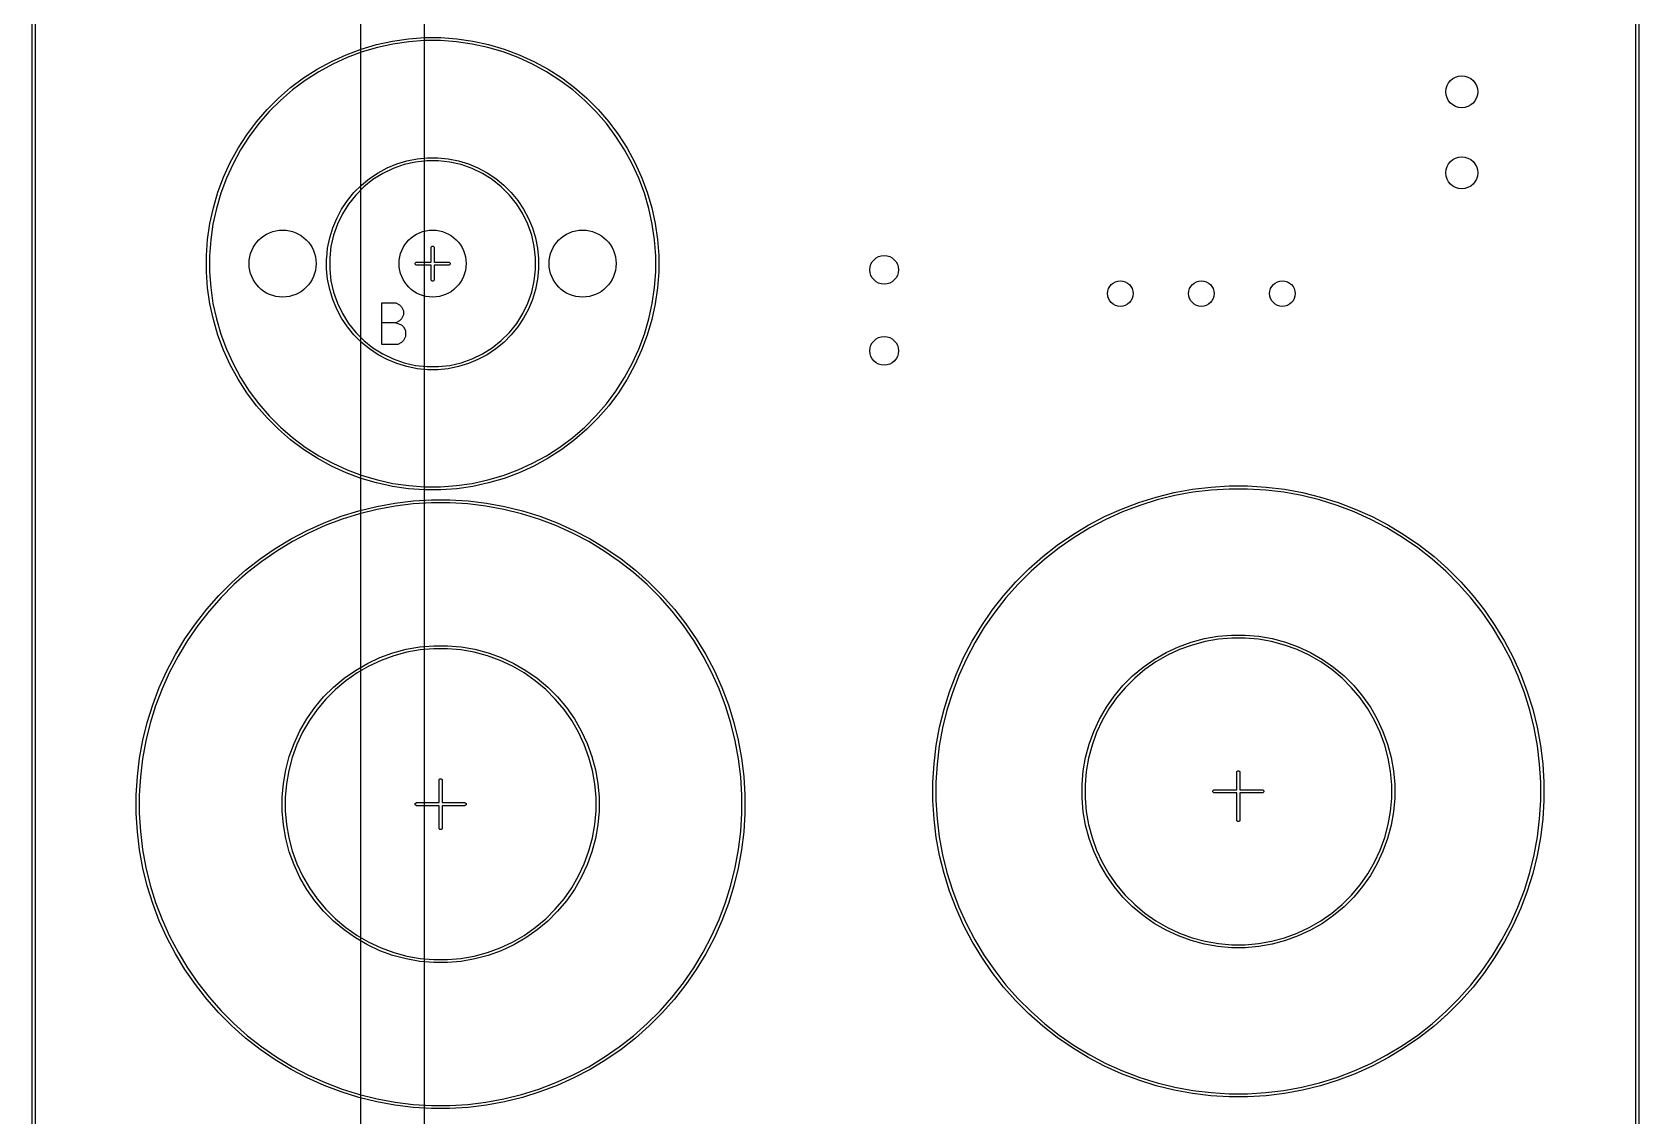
# Model space of a CAD drawing. Extents: x 0 to 287, y -201 to 0.
# Drawn here: x -0.3 to 50, y -109.8 to -75.8 of the extents above; entities that cross this region are included whole.
import ezdxf

# ---------------------------------------------------------------- set-up
doc = ezdxf.new("R2010")
doc.units = 0
doc.layers.add('BLACK', color=7, linetype='CONTINUOUS')

msp = doc.modelspace()

# ---------------------------------------------------------------- linework, layer by layer
at = {"layer": 'BLACK', "linetype": 'CONTINUOUS'}
for p, q in [((50.05, 0), (50.05, -200)), ((49.95, -199.95), (49.95, -0.05)), ((-0.3, -201.063333), (-0.3, -1.063333)), ((-0.2, -1.063333), (-0.2, -201.063333)), ((10, -200.0072), (10, -10)), ((12, -198.0072), (12, -12)), ((10.991042, -76.085397), (11.49205, -76.013363)), ((11.49205, -76.013363), (11.99692, -75.977254)), ((11.99692, -75.977254), (12.50308, -75.977254)), ((12.50308, -75.977254), (13.00795, -76.013363)), ((13.00795, -76.013363), (13.508958, -76.085397)), ((9.076127, -76.722742), (9.536546, -76.512476)), ((9.536546, -76.512476), (10.010792, -76.335591)), ((10.040965, -76.426244), (9.573109, -76.600746)), ((10.010792, -76.335591), (10.496449, -76.192989)), ((10.520078, -76.285564), (10.040965, -76.426244)), ((10.496449, -76.192989), (10.991042, -76.085397)), ((11.008006, -76.179422), (10.520078, -76.285564)), ((11.502263, -76.108359), (11.008006, -76.179422)), ((12.00033, -76.072736), (11.502263, -76.108359)), ((12.49967, -76.072736), (12.00033, -76.072736)), ((12.997737, -76.108359), (12.49967, -76.072736)), ((13.491994, -76.179422), (12.997737, -76.108359)), ((13.979922, -76.285564), (13.491994, -76.179422)), ((13.508958, -76.085397), (14.003551, -76.192989)), ((14.459035, -76.426244), (13.979922, -76.285564)), ((14.003551, -76.192989), (14.489208, -76.335591)), ((14.926891, -76.600746), (14.459035, -76.426244)), ((14.489208, -76.335591), (14.963454, -76.512476)), ((14.963454, -76.512476), (15.423873, -76.722742)), ((8.206072, -77.238969), (8.631881, -76.965319)), ((8.631881, -76.965319), (9.076127, -76.722742)), ((9.118893, -76.808179), (8.680634, -77.047487)), ((9.573109, -76.600746), (9.118893, -76.808179)), ((15.381107, -76.808179), (14.926891, -76.600746)), ((15.819366, -77.047487), (15.381107, -76.808179)), ((15.423873, -76.722742), (15.868119, -76.965319)), ((15.868119, -76.965319), (16.293928, -77.238969)), ((7.80087, -77.5423), (8.206072, -77.238969)), ((8.260562, -77.31745), (7.86082, -77.616693)), ((8.680634, -77.047487), (8.260562, -77.31745)), ((16.239438, -77.31745), (15.819366, -77.047487)), ((16.63918, -77.616693), (16.239438, -77.31745)), ((16.293928, -77.238969), (16.69913, -77.5423)), ((7.060431, -78.231673), (7.41834, -77.873764)), ((7.483445, -77.943691), (7.130358, -78.296778)), ((7.41834, -77.873764), (7.80087, -77.5423)), ((7.86082, -77.616693), (7.483445, -77.943691)), ((17.016555, -77.943691), (16.63918, -77.616693)), ((16.69913, -77.5423), (17.08166, -77.873764)), ((17.369642, -78.296778), (17.016555, -77.943691)), ((17.08166, -77.873764), (17.439569, -78.231673)), ((6.728967, -78.614203), (7.060431, -78.231673)), ((7.130358, -78.296778), (6.80336, -78.674153)), ((17.69664, -78.674153), (17.369642, -78.296778)), ((17.439569, -78.231673), (17.771033, -78.614203)), ((6.151986, -79.445214), (6.425636, -79.019405)), ((6.425636, -79.019405), (6.728967, -78.614203)), ((6.80336, -78.674153), (6.504117, -79.073895)), ((17.995883, -79.073895), (17.69664, -78.674153)), ((17.771033, -78.614203), (18.074364, -79.019405)), ((18.074364, -79.019405), (18.348014, -79.445214)), ((5.909409, -79.88946), (6.151986, -79.445214)), ((6.234154, -79.493967), (5.994846, -79.932226)), ((6.504117, -79.073895), (6.234154, -79.493967)), ((18.265846, -79.493967), (17.995883, -79.073895)), ((18.505154, -79.932226), (18.265846, -79.493967)), ((18.348014, -79.445214), (18.590591, -79.88946)), ((5.699143, -80.349879), (5.909409, -79.88946)), ((5.994846, -79.932226), (5.787413, -80.386442)), ((10.828094, -80.056965), (11.129616, -79.93207)), ((11.355613, -79.958848), (11.013645, -80.078508)), ((11.129616, -79.93207), (11.441929, -79.837331)), ((11.708829, -79.878229), (11.355613, -79.958848)), ((11.441929, -79.837331), (11.762023, -79.77366)), ((12.06885, -79.837665), (11.708829, -79.878229)), ((11.762023, -79.77366), (12.086817, -79.741671)), ((12.43115, -79.837665), (12.06885, -79.837665)), ((12.086817, -79.741671), (12.413183, -79.741671)), ((12.413183, -79.741671), (12.737977, -79.77366)), ((12.791171, -79.878229), (12.43115, -79.837665)), ((12.737977, -79.77366), (13.058071, -79.837331)), ((13.144387, -79.958848), (12.791171, -79.878229)), ((13.058071, -79.837331), (13.370384, -79.93207)), ((13.486355, -80.078508), (13.144387, -79.958848)), ((13.370384, -79.93207), (13.671906, -80.056965)), ((18.712587, -80.386442), (18.505154, -79.932226)), ((18.590591, -79.88946), (18.800857, -80.349879)), ((5.522258, -80.824125), (5.699143, -80.349879)), ((5.787413, -80.386442), (5.612911, -80.854298)), ((10.016618, -80.599176), (10.268902, -80.392131)), ((10.380457, -80.428459), (10.0972, -80.654349)), ((10.268902, -80.392131), (10.540265, -80.210812)), ((10.687225, -80.235704), (10.380457, -80.428459)), ((10.540265, -80.210812), (10.828094, -80.056965)), ((11.013645, -80.078508), (10.687225, -80.235704)), ((13.812775, -80.235704), (13.486355, -80.078508)), ((13.671906, -80.056965), (13.959735, -80.210812)), ((14.119543, -80.428459), (13.812775, -80.235704)), ((13.959735, -80.210812), (14.231098, -80.392131)), ((14.4028, -80.654349), (14.119543, -80.428459)), ((14.231098, -80.392131), (14.483382, -80.599176)), ((18.887089, -80.854298), (18.712587, -80.386442)), ((18.800857, -80.349879), (18.977742, -80.824125)), ((5.379656, -81.309782), (5.522258, -80.824125)), ((5.612911, -80.854298), (5.472231, -81.333411)), ((9.578798, -81.082235), (9.785843, -80.829951)), ((9.841016, -80.910533), (9.615126, -81.19379)), ((9.785843, -80.829951), (10.016618, -80.599176)), ((10.0972, -80.654349), (9.841016, -80.910533)), ((14.658984, -80.910533), (14.4028, -80.654349)), ((14.483382, -80.599176), (14.714157, -80.829951)), ((14.884874, -81.19379), (14.658984, -80.910533)), ((14.714157, -80.829951), (14.921202, -81.082235)), ((19.027769, -81.333411), (18.887089, -80.854298)), ((18.977742, -80.824125), (19.120344, -81.309782)), ((5.272064, -81.804375), (5.379656, -81.309782)), ((5.472231, -81.333411), (5.366089, -81.821339)), ((9.243632, -81.641427), (9.397479, -81.353598)), ((9.422371, -81.500558), (9.265175, -81.826978)), ((9.397479, -81.353598), (9.578798, -81.082235)), ((9.615126, -81.19379), (9.422371, -81.500558)), ((15.077629, -81.500558), (14.884874, -81.19379)), ((14.921202, -81.082235), (15.102521, -81.353598)), ((15.234825, -81.826978), (15.077629, -81.500558)), ((15.102521, -81.353598), (15.256368, -81.641427)), ((19.133911, -81.821339), (19.027769, -81.333411)), ((19.120344, -81.309782), (19.227936, -81.804375)), ((5.20003, -82.305383), (5.272064, -81.804375)), ((5.366089, -81.821339), (5.295026, -82.315596)), ((9.023998, -82.255262), (9.118737, -81.942949)), ((9.118737, -81.942949), (9.243632, -81.641427)), ((9.265175, -81.826978), (9.145515, -82.168946)), ((15.354485, -82.168946), (15.234825, -81.826978)), ((15.256368, -81.641427), (15.381263, -81.942949)), ((15.381263, -81.942949), (15.476002, -82.255262)), ((19.204974, -82.315596), (19.133911, -81.821339)), ((19.227936, -81.804375), (19.29997, -82.305383)), ((5.163921, -82.810253), (5.20003, -82.305383)), ((5.295026, -82.315596), (5.259403, -82.813663)), ((8.960327, -82.575356), (9.023998, -82.255262)), ((9.064896, -82.522162), (9.024332, -82.882183)), ((9.145515, -82.168946), (9.064896, -82.522162)), ((12.2, -82.563333), (12.203806, -82.544199)), ((12.2, -83.013333), (12.2, -82.563333)), ((12.203806, -82.544199), (12.230866, -82.517139)), ((12.230866, -82.517139), (12.269134, -82.517139)), ((12.269134, -82.517139), (12.296194, -82.544199)), ((12.296194, -82.544199), (12.3, -82.563333)), ((12.3, -82.563333), (12.3, -83.013333)), ((15.435104, -82.522162), (15.354485, -82.168946)), ((15.475668, -82.882183), (15.435104, -82.522162)), ((15.476002, -82.255262), (15.539673, -82.575356)), ((19.240597, -82.813663), (19.204974, -82.315596)), ((19.29997, -82.305383), (19.336079, -82.810253)), ((5.163921, -82.813663), (5.163921, -82.810253)), ((5.163921, -83.316413), (5.163921, -82.813663)), ((5.259403, -82.813663), (5.259403, -83.313003)), ((8.928338, -82.90015), (8.930108, -82.882183)), ((8.928338, -83.226516), (8.928338, -82.90015)), ((8.930108, -82.882183), (8.960327, -82.575356)), ((9.024332, -82.882183), (9.024332, -83.244483)), ((11.703806, -83.044199), (11.730866, -83.017139)), ((11.703806, -83.082467), (11.703806, -83.044199)), ((11.730866, -83.017139), (11.75, -83.013333)), ((11.75, -83.013333), (12.2, -83.013333)), ((12.3, -83.013333), (12.75, -83.013333)), ((12.75, -83.013333), (12.769134, -83.017139)), ((12.769134, -83.017139), (12.796194, -83.044199)), ((12.796194, -83.044199), (12.796194, -83.082467)), ((15.475668, -83.244483), (15.475668, -82.882183)), ((15.539673, -82.575356), (15.571662, -82.90015)), ((15.571662, -82.90015), (15.571662, -83.226516)), ((19.240597, -83.313003), (19.240597, -82.813663)), ((19.336079, -82.810253), (19.336079, -83.316413)), ((5.20003, -83.821283), (5.163921, -83.316413)), ((5.259403, -83.313003), (5.295026, -83.81107)), ((8.960327, -83.55131), (8.928338, -83.226516)), ((9.023998, -83.871404), (8.960327, -83.55131)), ((9.024332, -83.244483), (9.064896, -83.604504)), ((11.730866, -83.109527), (11.703806, -83.082467)), ((11.75, -83.113333), (11.730866, -83.109527)), ((12.2, -83.113333), (11.75, -83.113333)), ((12.2, -83.563333), (12.2, -83.113333)), ((12.203806, -83.582467), (12.2, -83.563333)), ((12.3, -83.563333), (12.296194, -83.582467)), ((12.75, -83.113333), (12.3, -83.113333)), ((12.3, -83.113333), (12.3, -83.563333)), ((12.769134, -83.109527), (12.75, -83.113333)), ((12.796194, -83.082467), (12.769134, -83.109527)), ((15.435104, -83.604504), (15.475668, -83.244483)), ((15.539673, -83.55131), (15.476002, -83.871404)), ((15.571662, -83.226516), (15.539673, -83.55131)), ((19.204974, -83.81107), (19.240597, -83.313003)), ((19.336079, -83.316413), (19.29997, -83.821283)), ((5.272064, -84.322291), (5.20003, -83.821283)), ((5.295026, -83.81107), (5.366089, -84.305327)), ((9.118737, -84.183717), (9.023998, -83.871404)), ((9.064896, -83.604504), (9.145515, -83.95772)), ((9.145515, -83.95772), (9.265175, -84.299688)), ((12.230866, -83.609527), (12.203806, -83.582467)), ((12.269134, -83.609527), (12.230866, -83.609527)), ((12.296194, -83.582467), (12.269134, -83.609527)), ((15.234825, -84.299688), (15.354485, -83.95772)), ((15.354485, -83.95772), (15.435104, -83.604504)), ((15.476002, -83.871404), (15.381263, -84.183717)), ((19.133911, -84.305327), (19.204974, -83.81107)), ((19.29997, -83.821283), (19.227936, -84.322291)), ((5.379656, -84.816884), (5.272064, -84.322291)), ((5.366089, -84.305327), (5.472231, -84.793255)), ((9.243632, -84.485239), (9.118737, -84.183717)), ((9.397479, -84.773068), (9.243632, -84.485239)), ((9.265175, -84.299688), (9.422371, -84.626108)), ((10.659523, -85.593604), (10.659523, -84.293604)), ((10.659523, -84.293604), (11.092857, -84.293604)), ((11.092857, -84.293604), (11.216666, -84.355509)), ((11.216666, -84.355509), (11.278571, -84.417414)), ((11.278571, -84.417414), (11.340476, -84.541223)), ((11.340476, -84.541223), (11.340476, -84.665033)), ((15.077629, -84.626108), (15.234825, -84.299688)), ((15.256368, -84.485239), (15.102521, -84.773068)), ((15.381263, -84.183717), (15.256368, -84.485239)), ((19.027769, -84.793255), (19.133911, -84.305327)), ((19.227936, -84.322291), (19.120344, -84.816884)), ((5.522258, -85.302541), (5.379656, -84.816884)), ((5.472231, -84.793255), (5.612911, -85.272368)), ((9.578798, -85.044431), (9.397479, -84.773068)), ((9.422371, -84.626108), (9.615126, -84.932876)), ((9.785843, -85.296715), (9.578798, -85.044431)), ((9.615126, -84.932876), (9.841016, -85.216133)), ((11.092857, -84.912652), (10.659523, -84.912652)), ((11.216666, -84.850747), (11.092857, -84.912652)), ((11.092857, -84.912652), (11.278571, -84.974557)), ((11.278571, -84.788842), (11.216666, -84.850747)), ((11.340476, -84.665033), (11.278571, -84.788842)), ((11.278571, -84.974557), (11.340476, -85.036461)), ((11.340476, -85.036461), (11.40238, -85.160271)), ((14.658984, -85.216133), (14.884874, -84.932876)), ((14.921202, -85.044431), (14.714157, -85.296715)), ((14.884874, -84.932876), (15.077629, -84.626108)), ((15.102521, -84.773068), (14.921202, -85.044431)), ((18.887089, -85.272368), (19.027769, -84.793255)), ((19.120344, -84.816884), (18.977742, -85.302541)), ((5.699143, -85.776787), (5.522258, -85.302541)), ((5.612911, -85.272368), (5.787413, -85.740224)), ((10.016618, -85.52749), (9.785843, -85.296715)), ((9.841016, -85.216133), (10.0972, -85.472317)), ((10.268902, -85.734535), (10.016618, -85.52749)), ((10.0972, -85.472317), (10.380457, -85.698207)), ((11.154761, -85.593604), (10.659523, -85.593604)), ((11.278571, -85.5317), (11.154761, -85.593604)), ((11.340476, -85.469795), (11.278571, -85.5317)), ((11.40238, -85.345985), (11.340476, -85.469795)), ((11.40238, -85.160271), (11.40238, -85.345985)), ((14.119543, -85.698207), (14.4028, -85.472317)), ((14.483382, -85.52749), (14.231098, -85.734535)), ((14.4028, -85.472317), (14.658984, -85.216133)), ((14.714157, -85.296715), (14.483382, -85.52749)), ((18.712587, -85.740224), (18.887089, -85.272368)), ((18.977742, -85.302541), (18.800857, -85.776787)), ((5.909409, -86.237206), (5.699143, -85.776787)), ((5.787413, -85.740224), (5.994846, -86.19444)), ((10.540265, -85.915854), (10.268902, -85.734535)), ((10.380457, -85.698207), (10.687225, -85.890962)), ((10.828094, -86.069701), (10.540265, -85.915854)), ((10.687225, -85.890962), (11.013645, -86.048158)), ((11.129616, -86.194596), (10.828094, -86.069701)), ((11.013645, -86.048158), (11.355613, -86.167818)), ((13.144387, -86.167818), (13.486355, -86.048158)), ((13.671906, -86.069701), (13.370384, -86.194596)), ((13.486355, -86.048158), (13.812775, -85.890962)), ((13.959735, -85.915854), (13.671906, -86.069701)), ((13.812775, -85.890962), (14.119543, -85.698207)), ((14.231098, -85.734535), (13.959735, -85.915854)), ((18.505154, -86.19444), (18.712587, -85.740224)), ((18.800857, -85.776787), (18.590591, -86.237206)), ((6.151986, -86.681452), (5.909409, -86.237206)), ((5.994846, -86.19444), (6.234154, -86.632699)), ((11.441929, -86.289335), (11.129616, -86.194596)), ((11.355613, -86.167818), (11.708829, -86.248437)), ((11.762023, -86.353006), (11.441929, -86.289335)), ((11.708829, -86.248437), (12.06885, -86.289001)), ((12.086817, -86.384995), (11.762023, -86.353006)), ((12.06885, -86.289001), (12.43115, -86.289001)), ((12.413183, -86.384995), (12.086817, -86.384995)), ((12.737977, -86.353006), (12.413183, -86.384995)), ((12.43115, -86.289001), (12.791171, -86.248437)), ((13.058071, -86.289335), (12.737977, -86.353006)), ((12.791171, -86.248437), (13.144387, -86.167818)), ((13.370384, -86.194596), (13.058071, -86.289335)), ((18.265846, -86.632699), (18.505154, -86.19444)), ((18.590591, -86.237206), (18.348014, -86.681452)), ((6.425636, -87.107261), (6.151986, -86.681452)), ((6.234154, -86.632699), (6.504117, -87.052771)), ((6.504117, -87.052771), (6.80336, -87.452513)), ((17.69664, -87.452513), (17.995883, -87.052771)), ((17.995883, -87.052771), (18.265846, -86.632699)), ((18.348014, -86.681452), (18.074364, -87.107261)), ((6.728967, -87.512463), (6.425636, -87.107261)), ((7.060431, -87.894993), (6.728967, -87.512463)), ((6.80336, -87.452513), (7.130358, -87.829888)), ((17.369642, -87.829888), (17.69664, -87.452513)), ((17.771033, -87.512463), (17.439569, -87.894993)), ((18.074364, -87.107261), (17.771033, -87.512463)), ((7.41834, -88.252902), (7.060431, -87.894993)), ((7.130358, -87.829888), (7.483445, -88.182975)), ((17.016555, -88.182975), (17.369642, -87.829888)), ((17.439569, -87.894993), (17.08166, -88.252902)), ((7.80087, -88.584366), (7.41834, -88.252902)), ((7.483445, -88.182975), (7.86082, -88.509973)), ((8.206072, -88.887697), (7.80087, -88.584366)), ((7.86082, -88.509973), (8.260562, -88.809216)), ((16.239438, -88.809216), (16.63918, -88.509973)), ((16.69913, -88.584366), (16.293928, -88.887697)), ((16.63918, -88.509973), (17.016555, -88.182975)), ((17.08166, -88.252902), (16.69913, -88.584366)), ((8.631881, -89.161347), (8.206072, -88.887697)), ((8.260562, -88.809216), (8.680634, -89.079179)), ((8.680634, -89.079179), (9.118893, -89.318487)), ((15.381107, -89.318487), (15.819366, -89.079179)), ((15.819366, -89.079179), (16.239438, -88.809216)), ((16.293928, -88.887697), (15.868119, -89.161347)), ((9.076127, -89.403924), (8.631881, -89.161347)), ((9.536546, -89.61419), (9.076127, -89.403924)), ((9.118893, -89.318487), (9.573109, -89.52592)), ((10.010792, -89.791075), (9.536546, -89.61419)), ((9.573109, -89.52592), (10.040965, -89.700422)), ((14.459035, -89.700422), (14.926891, -89.52592)), ((14.963454, -89.61419), (14.489208, -89.791075)), ((14.926891, -89.52592), (15.381107, -89.318487)), ((15.423873, -89.403924), (14.963454, -89.61419)), ((15.868119, -89.161347), (15.423873, -89.403924)), ((10.496449, -89.933677), (10.010792, -89.791075)), ((10.040965, -89.700422), (10.520078, -89.841102)), ((10.991042, -90.041269), (10.496449, -89.933677)), ((10.520078, -89.841102), (11.008006, -89.947244)), ((11.49205, -90.113303), (10.991042, -90.041269)), ((11.008006, -89.947244), (11.502263, -90.018307)), ((11.99692, -90.149412), (11.49205, -90.113303)), ((11.502263, -90.018307), (12.00033, -90.05393)), ((12.00033, -90.05393), (12.49967, -90.05393)), ((12.49967, -90.05393), (12.997737, -90.018307)), ((13.00795, -90.113303), (12.50308, -90.149412)), ((12.997737, -90.018307), (13.491994, -89.947244)), ((13.508958, -90.041269), (13.00795, -90.113303)), ((13.491994, -89.947244), (13.979922, -89.841102)), ((14.003551, -89.933677), (13.508958, -90.041269)), ((13.979922, -89.841102), (14.459035, -89.700422)), ((14.489208, -89.791075), (14.003551, -89.933677)), ((36.059189, -90.133261), (36.633405, -90.063539)), ((36.633405, -90.063539), (37.210783, -90.028614)), ((37.213673, -90.124245), (36.642063, -90.158821)), ((37.210783, -90.028614), (37.789217, -90.028614)), ((37.786327, -90.124245), (37.213673, -90.124245)), ((38.357937, -90.158821), (37.786327, -90.124245)), ((37.789217, -90.028614), (38.366595, -90.063539)), ((38.366595, -90.063539), (38.940811, -90.133261)), ((10.497293, -90.67043), (11.064252, -90.566531)), ((11.064252, -90.566531), (11.63645, -90.497053)), ((11.64511, -90.592351), (11.07865, -90.661132)), ((11.63645, -90.497053), (12.2118, -90.462251)), ((12.21469, -90.557898), (11.64511, -90.592351)), ((12.50308, -90.149412), (11.99692, -90.149412)), ((12.2118, -90.462251), (12.7882, -90.462251)), ((12.78531, -90.557898), (12.21469, -90.557898)), ((13.35489, -90.592351), (12.78531, -90.557898)), ((12.7882, -90.462251), (13.36355, -90.497053)), ((13.92135, -90.661132), (13.35489, -90.592351)), ((13.36355, -90.497053), (13.935748, -90.566531)), ((13.935748, -90.566531), (14.502707, -90.67043)), ((33.835517, -90.753156), (34.376362, -90.548041)), ((34.376362, -90.548041), (34.928605, -90.375955)), ((34.954296, -90.468116), (34.407571, -90.638482)), ((34.928605, -90.375955), (35.49023, -90.237527)), ((35.51031, -90.331071), (34.954296, -90.468116)), ((35.49023, -90.237527), (36.059189, -90.133261)), ((36.073584, -90.227847), (35.51031, -90.331071)), ((36.642063, -90.158821), (36.073584, -90.227847)), ((38.926416, -90.227847), (38.357937, -90.158821)), ((39.48969, -90.331071), (38.926416, -90.227847)), ((38.940811, -90.133261), (39.50977, -90.237527)), ((40.045704, -90.468116), (39.48969, -90.331071)), ((39.50977, -90.237527), (40.071395, -90.375955)), ((40.592429, -90.638482), (40.045704, -90.468116)), ((40.071395, -90.375955), (40.623638, -90.548041)), ((40.623638, -90.548041), (41.164483, -90.753156)), ((8.848396, -91.184247), (9.38734, -90.979853)), ((9.418554, -91.070308), (8.885015, -91.272653)), ((9.38734, -90.979853), (9.937642, -90.808372)), ((9.963337, -90.900547), (9.418554, -91.070308)), ((9.937642, -90.808372), (10.497293, -90.67043)), ((10.517377, -90.763989), (9.963337, -90.900547)), ((11.07865, -90.661132), (10.517377, -90.763989)), ((14.482623, -90.763989), (13.92135, -90.661132)), ((15.036663, -90.900547), (14.482623, -90.763989)), ((14.502707, -90.67043), (15.062358, -90.808372)), ((15.581446, -91.070308), (15.036663, -90.900547)), ((15.062358, -90.808372), (15.61266, -90.979853)), ((16.114985, -91.272653), (15.581446, -91.070308)), ((15.61266, -90.979853), (16.151604, -91.184247)), ((32.795866, -91.259364), (33.308044, -90.990552)), ((33.349927, -91.076573), (32.842867, -91.342698)), ((33.308044, -90.990552), (33.835517, -90.753156)), ((33.87213, -90.841548), (33.349927, -91.076573)), ((34.407571, -90.638482), (33.87213, -90.841548)), ((41.12787, -90.841548), (40.592429, -90.638482)), ((41.650073, -91.076573), (41.12787, -90.841548)), ((41.164483, -90.753156), (41.691956, -90.990552)), ((42.157133, -91.342698), (41.650073, -91.076573)), ((41.691956, -90.990552), (42.204134, -91.259364)), ((7.812398, -91.688676), (8.322776, -91.42081)), ((8.364666, -91.506843), (7.859407, -91.772024)), ((8.322776, -91.42081), (8.848396, -91.184247)), ((8.885015, -91.272653), (8.364666, -91.506843)), ((16.635334, -91.506843), (16.114985, -91.272653)), ((16.151604, -91.184247), (16.677224, -91.42081)), ((17.140593, -91.772024), (16.635334, -91.506843)), ((16.677224, -91.42081), (17.187602, -91.688676)), ((31.824812, -91.887197), (32.300854, -91.55861)), ((32.300854, -91.55861), (32.795866, -91.259364)), ((32.842867, -91.342698), (32.3528, -91.638954)), ((42.6472, -91.638954), (42.157133, -91.342698)), ((42.204134, -91.259364), (42.699146, -91.55861)), ((42.699146, -91.55861), (43.175188, -91.887197)), ((6.844757, -92.314303), (7.319125, -91.98687)), ((7.37108, -92.067227), (6.901469, -92.391377)), ((7.319125, -91.98687), (7.812398, -91.688676)), ((7.859407, -91.772024), (7.37108, -92.067227)), ((17.62892, -92.067227), (17.140593, -91.772024)), ((17.187602, -91.688676), (17.680875, -91.98687)), ((18.098531, -92.391377), (17.62892, -92.067227)), ((17.680875, -91.98687), (18.155243, -92.314303)), ((31.369479, -92.243928), (31.824812, -91.887197)), ((31.881515, -91.964259), (31.430731, -92.317426)), ((32.3528, -91.638954), (31.881515, -91.964259)), ((43.118485, -91.964259), (42.6472, -91.638954)), ((43.569269, -92.317426), (43.118485, -91.964259)), ((43.175188, -91.887197), (43.630521, -92.243928)), ((6.391024, -92.66978), (6.844757, -92.314303)), ((6.901469, -92.391377), (6.452286, -92.743289)), ((18.547714, -92.743289), (18.098531, -92.391377)), ((18.155243, -92.314303), (18.608976, -92.66978)), ((30.527501, -93.036515), (30.936515, -92.627501)), ((30.936515, -92.627501), (31.369479, -92.243928)), ((31.430731, -92.317426), (31.002093, -92.697166)), ((43.997907, -92.697166), (43.569269, -92.317426)), ((43.630521, -92.243928), (44.063485, -92.627501)), ((44.063485, -92.627501), (44.472499, -93.036515)), ((5.552005, -93.459582), (5.959582, -93.052005)), ((6.02517, -93.121681), (5.621681, -93.52517)), ((5.959582, -93.052005), (6.391024, -92.66978)), ((6.452286, -92.743289), (6.02517, -93.121681)), ((18.97483, -93.121681), (18.547714, -92.743289)), ((18.608976, -92.66978), (19.040418, -93.052005)), ((19.378319, -93.52517), (18.97483, -93.121681)), ((19.040418, -93.052005), (19.447995, -93.459582)), ((30.143928, -93.469479), (30.527501, -93.036515)), ((30.597166, -93.102093), (30.217426, -93.530731)), ((31.002093, -92.697166), (30.597166, -93.102093)), ((44.402834, -93.102093), (43.997907, -92.697166)), ((44.782574, -93.530731), (44.402834, -93.102093)), ((44.472499, -93.036515), (44.856072, -93.469479)), ((5.16978, -93.891024), (5.552005, -93.459582)), ((5.621681, -93.52517), (5.243289, -93.952286)), ((19.756711, -93.952286), (19.378319, -93.52517)), ((19.447995, -93.459582), (19.83022, -93.891024)), ((29.787197, -93.924812), (30.143928, -93.469479)), ((30.217426, -93.530731), (29.864259, -93.981515)), ((45.135741, -93.981515), (44.782574, -93.530731)), ((44.856072, -93.469479), (45.212803, -93.924812)), ((4.814303, -94.344757), (5.16978, -93.891024)), ((5.243289, -93.952286), (4.891377, -94.401469)), ((20.108623, -94.401469), (19.756711, -93.952286)), ((19.83022, -93.891024), (20.185697, -94.344757)), ((29.45861, -94.400854), (29.787197, -93.924812)), ((29.864259, -93.981515), (29.538954, -94.4528)), ((45.461046, -94.4528), (45.135741, -93.981515)), ((45.212803, -93.924812), (45.54139, -94.400854)), ((4.48687, -94.819125), (4.814303, -94.344757)), ((4.891377, -94.401469), (4.567227, -94.87108)), ((20.432773, -94.87108), (20.108623, -94.401469)), ((20.185697, -94.344757), (20.51313, -94.819125)), ((29.159364, -94.895866), (29.45861, -94.400854)), ((29.538954, -94.4528), (29.242698, -94.942867)), ((45.757302, -94.942867), (45.461046, -94.4528)), ((45.54139, -94.400854), (45.840636, -94.895866)), ((4.188676, -95.312398), (4.48687, -94.819125)), ((4.567227, -94.87108), (4.272024, -95.359407)), ((11.005382, -95.259678), (11.424216, -95.147452)), ((11.424216, -95.147452), (11.851237, -95.072156)), ((11.851237, -95.072156), (12.283196, -95.034365)), ((12.287355, -95.129634), (11.863684, -95.1667)), ((12.283196, -95.034365), (12.716804, -95.034365)), ((12.712645, -95.129634), (12.287355, -95.129634)), ((13.136316, -95.1667), (12.712645, -95.129634)), ((12.716804, -95.034365), (13.148763, -95.072156)), ((13.148763, -95.072156), (13.575784, -95.147452)), ((13.575784, -95.147452), (13.994618, -95.259678)), ((20.727976, -95.359407), (20.432773, -94.87108)), ((20.51313, -94.819125), (20.811324, -95.312398)), ((28.890552, -95.408044), (29.159364, -94.895866)), ((29.242698, -94.942867), (28.976573, -95.449927)), ((35.235172, -95.249306), (35.622978, -95.068469)), ((35.659495, -95.156627), (35.279233, -95.333946)), ((35.622978, -95.068469), (36.02507, -94.922119)), ((36.053764, -95.013125), (35.659495, -95.156627)), ((36.02507, -94.922119), (36.438387, -94.811372)), ((36.45904, -94.904532), (36.053764, -95.013125)), ((36.438387, -94.811372), (36.859783, -94.737068)), ((36.872238, -94.831674), (36.45904, -94.904532)), ((36.859783, -94.737068), (37.286052, -94.699774)), ((37.290214, -94.795106), (36.872238, -94.831674)), ((37.286052, -94.699774), (37.713948, -94.699774)), ((37.709786, -94.795106), (37.290214, -94.795106)), ((38.127762, -94.831674), (37.709786, -94.795106)), ((37.713948, -94.699774), (38.140217, -94.737068)), ((38.54096, -94.904532), (38.127762, -94.831674)), ((38.140217, -94.737068), (38.561613, -94.811372)), ((38.946236, -95.013125), (38.54096, -94.904532)), ((38.561613, -94.811372), (38.97493, -94.922119)), ((39.340505, -95.156627), (38.946236, -95.013125)), ((38.97493, -94.922119), (39.377022, -95.068469)), ((39.720767, -95.333946), (39.340505, -95.156627)), ((39.377022, -95.068469), (39.764828, -95.249306)), ((46.023427, -95.449927), (45.757302, -94.942867)), ((45.840636, -94.895866), (46.109448, -95.408044)), ((3.92081, -95.822776), (4.188676, -95.312398)), ((4.272024, -95.359407), (4.006843, -95.864666)), ((9.829424, -95.808036), (10.20494, -95.591232)), ((10.20494, -95.591232), (10.597923, -95.407981)), ((10.634416, -95.496082), (10.248973, -95.675817)), ((10.597923, -95.407981), (11.005382, -95.259678)), ((11.034057, -95.350624), (10.634416, -95.496082)), ((11.444856, -95.240551), (11.034057, -95.350624)), ((11.863684, -95.1667), (11.444856, -95.240551)), ((13.555144, -95.240551), (13.136316, -95.1667)), ((13.965943, -95.350624), (13.555144, -95.240551)), ((14.365584, -95.496082), (13.965943, -95.350624)), ((13.994618, -95.259678), (14.402077, -95.407981)), ((14.751027, -95.675817), (14.365584, -95.496082)), ((14.402077, -95.407981), (14.79506, -95.591232)), ((14.79506, -95.591232), (15.170576, -95.808036)), ((20.993157, -95.864666), (20.727976, -95.359407)), ((20.811324, -95.312398), (21.07919, -95.822776)), ((28.653156, -95.935517), (28.890552, -95.408044)), ((28.976573, -95.449927), (28.741548, -95.97213)), ((34.51409, -95.708686), (34.864602, -95.463254)), ((34.915873, -95.543732), (34.572179, -95.784389)), ((34.864602, -95.463254), (35.235172, -95.249306)), ((35.279233, -95.333946), (34.915873, -95.543732)), ((40.084127, -95.543732), (39.720767, -95.333946)), ((39.764828, -95.249306), (40.135398, -95.463254)), ((40.427821, -95.784389), (40.084127, -95.543732)), ((40.135398, -95.463254), (40.48591, -95.708686)), ((46.258452, -95.97213), (46.023427, -95.449927)), ((46.109448, -95.408044), (46.346844, -95.935517)), ((3.684247, -96.348396), (3.92081, -95.822776)), ((4.006843, -95.864666), (3.772653, -96.385015)), ((9.142069, -96.335462), (9.474233, -96.056744)), ((9.532284, -96.132398), (9.206494, -96.405769)), ((9.474233, -96.056744), (9.829424, -95.808036)), ((9.880661, -95.888462), (9.532284, -96.132398)), ((10.248973, -95.675817), (9.880661, -95.888462)), ((15.119339, -95.888462), (14.751027, -95.675817)), ((15.467716, -96.132398), (15.119339, -95.888462)), ((15.170576, -95.808036), (15.525767, -96.056744)), ((15.793506, -96.405769), (15.467716, -96.132398)), ((15.525767, -96.056744), (15.857931, -96.335462)), ((21.227347, -96.385015), (20.993157, -95.864666)), ((21.07919, -95.822776), (21.315753, -96.348396)), ((28.448041, -96.476362), (28.653156, -95.935517)), ((28.741548, -95.97213), (28.538482, -96.507571)), ((33.883733, -96.286302), (34.186302, -95.983733)), ((34.250768, -96.054085), (33.954085, -96.350768)), ((34.186302, -95.983733), (34.51409, -95.708686)), ((34.572179, -95.784389), (34.250768, -96.054085)), ((40.749232, -96.054085), (40.427821, -95.784389)), ((40.48591, -95.708686), (40.813698, -95.983733)), ((41.045915, -96.350768), (40.749232, -96.054085)), ((40.813698, -95.983733), (41.116267, -96.286302)), ((46.461518, -96.507571), (46.258452, -95.97213)), ((46.346844, -95.935517), (46.551959, -96.476362)), ((3.479853, -96.88734), (3.684247, -96.348396)), ((3.772653, -96.385015), (3.570308, -96.918554)), ((8.556744, -96.974233), (8.835462, -96.642069)), ((8.835462, -96.642069), (9.142069, -96.335462)), ((9.206494, -96.405769), (8.905769, -96.706494)), ((16.094231, -96.706494), (15.793506, -96.405769)), ((15.857931, -96.335462), (16.164538, -96.642069)), ((16.164538, -96.642069), (16.443256, -96.974233)), ((21.429692, -96.918554), (21.227347, -96.385015)), ((21.315753, -96.348396), (21.520147, -96.88734)), ((28.275955, -97.028605), (28.448041, -96.476362)), ((28.538482, -96.507571), (28.368116, -97.054296)), ((33.363254, -96.964602), (33.608686, -96.61409)), ((33.608686, -96.61409), (33.883733, -96.286302)), ((33.954085, -96.350768), (33.684389, -96.672179)), ((41.315611, -96.672179), (41.045915, -96.350768)), ((41.116267, -96.286302), (41.391314, -96.61409)), ((41.391314, -96.61409), (41.636746, -96.964602)), ((46.631884, -97.054296), (46.461518, -96.507571)), ((46.551959, -96.476362), (46.724045, -97.028605)), ((3.308372, -97.437642), (3.479853, -96.88734)), ((3.570308, -96.918554), (3.400547, -97.463337)), ((8.308036, -97.329424), (8.556744, -96.974233)), ((8.632398, -97.032284), (8.388462, -97.380661)), ((8.905769, -96.706494), (8.632398, -97.032284)), ((16.367602, -97.032284), (16.094231, -96.706494)), ((16.611538, -97.380661), (16.367602, -97.032284)), ((16.443256, -96.974233), (16.691964, -97.329424)), ((21.599453, -97.463337), (21.429692, -96.918554)), ((21.520147, -96.88734), (21.691628, -97.437642)), ((28.137527, -97.59023), (28.275955, -97.028605)), ((28.368116, -97.054296), (28.231071, -97.61031)), ((33.149306, -97.335172), (33.363254, -96.964602)), ((33.443732, -97.015873), (33.233946, -97.379233)), ((33.684389, -96.672179), (33.443732, -97.015873)), ((41.556268, -97.015873), (41.315611, -96.672179)), ((41.766054, -97.379233), (41.556268, -97.015873)), ((41.636746, -96.964602), (41.850694, -97.335172)), ((46.768929, -97.61031), (46.631884, -97.054296)), ((46.724045, -97.028605), (46.862473, -97.59023)), ((3.17043, -97.997293), (3.308372, -97.437642)), ((3.400547, -97.463337), (3.263989, -98.017377)), ((8.091232, -97.70494), (8.308036, -97.329424)), ((8.388462, -97.380661), (8.175817, -97.748973)), ((16.824183, -97.748973), (16.611538, -97.380661)), ((16.691964, -97.329424), (16.908768, -97.70494)), ((21.736011, -98.017377), (21.599453, -97.463337)), ((21.691628, -97.437642), (21.82957, -97.997293)), ((28.033261, -98.159189), (28.137527, -97.59023)), ((28.231071, -97.61031), (28.127847, -98.173584)), ((32.968469, -97.722978), (33.149306, -97.335172)), ((33.233946, -97.379233), (33.056627, -97.759495)), ((41.943373, -97.759495), (41.766054, -97.379233)), ((41.850694, -97.335172), (42.031531, -97.722978)), ((46.872153, -98.173584), (46.768929, -97.61031)), ((46.862473, -97.59023), (46.966739, -98.159189)), ((3.066531, -98.564252), (3.17043, -97.997293)), ((3.263989, -98.017377), (3.161132, -98.57865)), ((7.759678, -98.505382), (7.907981, -98.097923)), ((7.996082, -98.134416), (7.850624, -98.534057)), ((7.907981, -98.097923), (8.091232, -97.70494)), ((8.175817, -97.748973), (7.996082, -98.134416)), ((17.003918, -98.134416), (16.824183, -97.748973)), ((16.908768, -97.70494), (17.092019, -98.097923)), ((17.149376, -98.534057), (17.003918, -98.134416)), ((17.092019, -98.097923), (17.240322, -98.505382)), ((21.838868, -98.57865), (21.736011, -98.017377)), ((21.82957, -97.997293), (21.933469, -98.564252)), ((27.963539, -98.733405), (28.033261, -98.159189)), ((28.127847, -98.173584), (28.058821, -98.742063)), ((32.711372, -98.538387), (32.822119, -98.12507)), ((32.913125, -98.153764), (32.804532, -98.55904)), ((32.822119, -98.12507), (32.968469, -97.722978)), ((33.056627, -97.759495), (32.913125, -98.153764)), ((42.086875, -98.153764), (41.943373, -97.759495)), ((42.031531, -97.722978), (42.177881, -98.12507)), ((42.195468, -98.55904), (42.086875, -98.153764)), ((42.177881, -98.12507), (42.288628, -98.538387)), ((46.941179, -98.742063), (46.872153, -98.173584)), ((46.966739, -98.159189), (47.036461, -98.733405)), ((2.997053, -99.13645), (3.066531, -98.564252)), ((3.161132, -98.57865), (3.092351, -99.14511)), ((7.647452, -98.924216), (7.759678, -98.505382)), ((7.850624, -98.534057), (7.740551, -98.944856)), ((17.259449, -98.944856), (17.149376, -98.534057)), ((17.240322, -98.505382), (17.352548, -98.924216)), ((21.907649, -99.14511), (21.838868, -98.57865)), ((21.933469, -98.564252), (22.002947, -99.13645)), ((32.637068, -98.959783), (32.711372, -98.538387)), ((32.804532, -98.55904), (32.731674, -98.972238)), ((42.268326, -98.972238), (42.195468, -98.55904)), ((42.288628, -98.538387), (42.362932, -98.959783)), ((2.962251, -99.7118), (2.997053, -99.13645)), ((3.092351, -99.14511), (3.057898, -99.71469)), ((7.572156, -99.351237), (7.647452, -98.924216)), ((7.740551, -98.944856), (7.6667, -99.363684)), ((17.3333, -99.363684), (17.259449, -98.944856)), ((17.352548, -98.924216), (17.427844, -99.351237)), ((21.942102, -99.71469), (21.907649, -99.14511)), ((22.002947, -99.13645), (22.037749, -99.7118)), ((27.928614, -99.310783), (27.963539, -98.733405)), ((28.058821, -98.742063), (28.024245, -99.313673)), ((32.599774, -99.386052), (32.637068, -98.959783)), ((32.731674, -98.972238), (32.695106, -99.390214)), ((37.45, -99), (37.453806, -98.980866)), ((37.45, -99.55), (37.45, -99)), ((37.453806, -98.980866), (37.480866, -98.953806)), ((37.480866, -98.953806), (37.519134, -98.953806)), ((37.519134, -98.953806), (37.546194, -98.980866)), ((37.546194, -98.980866), (37.55, -99)), ((37.55, -99), (37.55, -99.55)), ((42.304894, -99.390214), (42.268326, -98.972238)), ((42.362932, -98.959783), (42.400226, -99.386052)), ((46.975755, -99.313673), (46.941179, -98.742063)), ((47.036461, -98.733405), (47.071386, -99.310783)), ((7.534365, -99.783196), (7.572156, -99.351237)), ((7.6667, -99.363684), (7.629634, -99.787355)), ((12.45, -99.25), (12.453806, -99.230866)), ((12.45, -99.95), (12.45, -99.25)), ((12.453806, -99.230866), (12.480866, -99.203806)), ((12.480866, -99.203806), (12.519134, -99.203806)), ((12.519134, -99.203806), (12.546194, -99.230866)), ((12.546194, -99.230866), (12.55, -99.25)), ((12.55, -99.25), (12.55, -99.95)), ((17.370366, -99.787355), (17.3333, -99.363684)), ((17.427844, -99.351237), (17.465635, -99.783196)), ((27.928614, -99.313673), (27.928614, -99.310783)), ((27.928614, -99.889217), (27.928614, -99.313673)), ((28.024245, -99.313673), (28.024245, -99.886327)), ((32.599774, -99.390214), (32.599774, -99.386052)), ((32.599774, -99.813948), (32.599774, -99.390214)), ((32.695106, -99.390214), (32.695106, -99.809786)), ((36.703806, -99.580866), (36.730866, -99.553806)), ((36.703806, -99.619134), (36.703806, -99.580866)), ((36.730866, -99.646194), (36.703806, -99.619134)), ((36.730866, -99.553806), (36.75, -99.55)), ((36.75, -99.65), (36.730866, -99.646194)), ((36.75, -99.55), (37.45, -99.55)), ((37.45, -99.65), (36.75, -99.65)), ((37.45, -100.5), (37.45, -99.65)), ((37.55, -99.55), (38.25, -99.55)), ((38.25, -99.65), (37.55, -99.65)), ((37.55, -99.65), (37.55, -100.5)), ((38.25, -99.55), (38.269134, -99.553806)), ((38.269134, -99.646194), (38.25, -99.65)), ((38.269134, -99.553806), (38.296194, -99.580866)), ((38.296194, -99.619134), (38.269134, -99.646194)), ((38.296194, -99.580866), (38.296194, -99.619134)), ((42.304894, -99.809786), (42.304894, -99.390214)), ((42.400226, -99.386052), (42.400226, -99.813948)), ((46.975755, -99.886327), (46.975755, -99.313673)), ((47.071386, -99.310783), (47.071386, -99.889217)), ((2.962251, -99.71469), (2.962251, -99.7118)), ((2.962251, -100.2882), (2.962251, -99.71469)), ((3.057898, -99.71469), (3.057898, -100.28531)), ((7.534365, -99.787355), (7.534365, -99.783196)), ((7.534365, -100.216804), (7.534365, -99.787355)), ((7.629634, -99.787355), (7.629634, -100.212645)), ((11.703806, -99.980866), (11.730866, -99.953806)), ((11.703806, -100.019134), (11.703806, -99.980866)), ((11.730866, -100.046194), (11.703806, -100.019134)), ((11.730866, -99.953806), (11.75, -99.95)), ((11.75, -100.05), (11.730866, -100.046194)), ((11.75, -99.95), (12.45, -99.95)), ((12.45, -100.05), (11.75, -100.05)), ((12.45, -100.75), (12.45, -100.05)), ((12.55, -99.95), (13.25, -99.95)), ((13.25, -100.05), (12.55, -100.05)), ((12.55, -100.05), (12.55, -100.75)), ((13.25, -99.95), (13.269134, -99.953806)), ((13.269134, -100.046194), (13.25, -100.05)), ((13.269134, -99.953806), (13.296194, -99.980866)), ((13.296194, -100.019134), (13.269134, -100.046194)), ((13.296194, -99.980866), (13.296194, -100.019134)), ((17.370366, -100.212645), (17.370366, -99.787355)), ((17.465635, -99.783196), (17.465635, -100.216804)), ((21.942102, -100.28531), (21.942102, -99.71469)), ((22.037749, -99.7118), (22.037749, -100.2882)), ((27.963539, -100.466595), (27.928614, -99.889217)), ((28.024245, -99.886327), (28.058821, -100.457937)), ((32.637068, -100.240217), (32.599774, -99.813948)), ((32.695106, -99.809786), (32.731674, -100.227762)), ((42.268326, -100.227762), (42.304894, -99.809786)), ((42.400226, -99.813948), (42.362932, -100.240217)), ((46.941179, -100.457937), (46.975755, -99.886327)), ((47.071386, -99.889217), (47.036461, -100.466595)), ((2.997053, -100.86355), (2.962251, -100.2882)), ((3.057898, -100.28531), (3.092351, -100.85489)), ((7.572156, -100.648763), (7.534365, -100.216804)), ((7.647452, -101.075784), (7.572156, -100.648763)), ((7.629634, -100.212645), (7.6667, -100.636316)), ((7.6667, -100.636316), (7.740551, -101.055144)), ((17.259449, -101.055144), (17.3333, -100.636316)), ((17.3333, -100.636316), (17.370366, -100.212645)), ((17.427844, -100.648763), (17.352548, -101.075784)), ((17.465635, -100.216804), (17.427844, -100.648763)), ((21.907649, -100.85489), (21.942102, -100.28531)), ((22.037749, -100.2882), (22.002947, -100.86355)), ((28.033261, -101.040811), (27.963539, -100.466595)), ((28.058821, -100.457937), (28.127847, -101.026416)), ((32.711372, -100.661613), (32.637068, -100.240217)), ((32.822119, -101.07493), (32.711372, -100.661613)), ((32.731674, -100.227762), (32.804532, -100.64096)), ((32.804532, -100.64096), (32.913125, -101.046236)), ((37.453806, -100.519134), (37.45, -100.5)), ((37.480866, -100.546194), (37.453806, -100.519134)), ((37.519134, -100.546194), (37.480866, -100.546194)), ((37.546194, -100.519134), (37.519134, -100.546194)), ((37.55, -100.5), (37.546194, -100.519134)), ((42.086875, -101.046236), (42.195468, -100.64096)), ((42.288628, -100.661613), (42.177881, -101.07493)), ((42.195468, -100.64096), (42.268326, -100.227762)), ((42.362932, -100.240217), (42.288628, -100.661613)), ((46.872153, -101.026416), (46.941179, -100.457937)), ((47.036461, -100.466595), (46.966739, -101.040811)), ((3.066531, -101.435748), (2.997053, -100.86355)), ((3.092351, -100.85489), (3.161132, -101.42135)), ((7.759678, -101.494618), (7.647452, -101.075784)), ((7.740551, -101.055144), (7.850624, -101.465943)), ((12.453806, -100.769134), (12.45, -100.75)), ((12.480866, -100.796194), (12.453806, -100.769134)), ((12.519134, -100.796194), (12.480866, -100.796194)), ((12.546194, -100.769134), (12.519134, -100.796194)), ((12.55, -100.75), (12.546194, -100.769134)), ((17.149376, -101.465943), (17.259449, -101.055144)), ((17.352548, -101.075784), (17.240322, -101.494618)), ((21.838868, -101.42135), (21.907649, -100.85489)), ((22.002947, -100.86355), (21.933469, -101.435748)), ((28.137527, -101.60977), (28.033261, -101.040811)), ((28.127847, -101.026416), (28.231071, -101.58969)), ((32.968469, -101.477022), (32.822119, -101.07493)), ((32.913125, -101.046236), (33.056627, -101.440505)), ((41.943373, -101.440505), (42.086875, -101.046236)), ((42.177881, -101.07493), (42.031531, -101.477022)), ((46.768929, -101.58969), (46.872153, -101.026416)), ((46.966739, -101.040811), (46.862473, -101.60977)), ((3.17043, -102.002707), (3.066531, -101.435748)), ((3.161132, -101.42135), (3.263989, -101.982623)), ((7.907981, -101.902077), (7.759678, -101.494618)), ((7.850624, -101.465943), (7.996082, -101.865584)), ((17.003918, -101.865584), (17.149376, -101.465943)), ((17.240322, -101.494618), (17.092019, -101.902077)), ((21.736011, -101.982623), (21.838868, -101.42135)), ((21.933469, -101.435748), (21.82957, -102.002707)), ((28.275955, -102.171395), (28.137527, -101.60977)), ((28.231071, -101.58969), (28.368116, -102.145704)), ((33.149306, -101.864828), (32.968469, -101.477022)), ((33.056627, -101.440505), (33.233946, -101.820767)), ((41.766054, -101.820767), (41.943373, -101.440505)), ((42.031531, -101.477022), (41.850694, -101.864828)), ((46.631884, -102.145704), (46.768929, -101.58969)), ((46.862473, -101.60977), (46.724045, -102.171395)), ((3.308372, -102.562358), (3.17043, -102.002707)), ((3.263989, -101.982623), (3.400547, -102.536663)), ((8.091232, -102.29506), (7.907981, -101.902077)), ((7.996082, -101.865584), (8.175817, -102.251027)), ((16.824183, -102.251027), (17.003918, -101.865584)), ((17.092019, -101.902077), (16.908768, -102.29506)), ((21.599453, -102.536663), (21.736011, -101.982623)), ((21.82957, -102.002707), (21.691628, -102.562358)), ((28.448041, -102.723638), (28.275955, -102.171395)), ((28.368116, -102.145704), (28.538482, -102.692429)), ((33.363254, -102.235398), (33.149306, -101.864828)), ((33.233946, -101.820767), (33.443732, -102.184127)), ((33.443732, -102.184127), (33.684389, -102.527821)), ((41.315611, -102.527821), (41.556268, -102.184127)), ((41.556268, -102.184127), (41.766054, -101.820767)), ((41.850694, -101.864828), (41.636746, -102.235398)), ((46.461518, -102.692429), (46.631884, -102.145704)), ((46.724045, -102.171395), (46.551959, -102.723638)), ((3.479853, -103.11266), (3.308372, -102.562358)), ((3.400547, -102.536663), (3.570308, -103.081446)), ((8.308036, -102.670576), (8.091232, -102.29506)), ((8.175817, -102.251027), (8.388462, -102.619339)), ((8.556744, -103.025767), (8.308036, -102.670576)), ((8.388462, -102.619339), (8.632398, -102.967716)), ((16.367602, -102.967716), (16.611538, -102.619339)), ((16.691964, -102.670576), (16.443256, -103.025767)), ((16.611538, -102.619339), (16.824183, -102.251027)), ((16.908768, -102.29506), (16.691964, -102.670576)), ((21.429692, -103.081446), (21.599453, -102.536663)), ((21.691628, -102.562358), (21.520147, -103.11266)), ((28.538482, -102.692429), (28.741548, -103.22787)), ((33.608686, -102.58591), (33.363254, -102.235398)), ((33.883733, -102.913698), (33.608686, -102.58591)), ((33.684389, -102.527821), (33.954085, -102.849232)), ((41.045915, -102.849232), (41.315611, -102.527821)), ((41.391314, -102.58591), (41.116267, -102.913698)), ((41.636746, -102.235398), (41.391314, -102.58591)), ((46.258452, -103.22787), (46.461518, -102.692429)), ((3.684247, -103.651604), (3.479853, -103.11266)), ((3.570308, -103.081446), (3.772653, -103.614985)), ((8.835462, -103.357931), (8.556744, -103.025767)), ((8.632398, -102.967716), (8.905769, -103.293506)), ((16.094231, -103.293506), (16.367602, -102.967716)), ((16.443256, -103.025767), (16.164538, -103.357931)), ((21.227347, -103.614985), (21.429692, -103.081446)), ((21.520147, -103.11266), (21.315753, -103.651604)), ((28.653156, -103.264483), (28.448041, -102.723638)), ((34.186302, -103.216267), (33.883733, -102.913698)), ((33.954085, -102.849232), (34.250768, -103.145915)), ((34.51409, -103.491314), (34.186302, -103.216267)), ((34.250768, -103.145915), (34.572179, -103.415611)), ((40.427821, -103.415611), (40.749232, -103.145915)), ((40.813698, -103.216267), (40.48591, -103.491314)), ((40.749232, -103.145915), (41.045915, -102.849232)), ((41.116267, -102.913698), (40.813698, -103.216267)), ((46.551959, -102.723638), (46.346844, -103.264483)), ((3.92081, -104.177224), (3.684247, -103.651604)), ((3.772653, -103.614985), (4.006843, -104.135334)), ((9.142069, -103.664538), (8.835462, -103.357931)), ((8.905769, -103.293506), (9.206494, -103.594231)), ((9.474233, -103.943256), (9.142069, -103.664538)), ((9.206494, -103.594231), (9.532284, -103.867602)), ((15.467716, -103.867602), (15.793506, -103.594231)), ((15.857931, -103.664538), (15.525767, -103.943256)), ((15.793506, -103.594231), (16.094231, -103.293506)), ((16.164538, -103.357931), (15.857931, -103.664538)), ((20.993157, -104.135334), (21.227347, -103.614985)), ((21.315753, -103.651604), (21.07919, -104.177224)), ((28.890552, -103.791956), (28.653156, -103.264483)), ((28.741548, -103.22787), (28.976573, -103.750073)), ((34.864602, -103.736746), (34.51409, -103.491314)), ((34.572179, -103.415611), (34.915873, -103.656268)), ((34.915873, -103.656268), (35.279233, -103.866054)), ((39.720767, -103.866054), (40.084127, -103.656268)), ((40.084127, -103.656268), (40.427821, -103.415611)), ((40.48591, -103.491314), (40.135398, -103.736746)), ((46.023427, -103.750073), (46.258452, -103.22787)), ((46.346844, -103.264483), (46.109448, -103.791956)), ((4.188676, -104.687602), (3.92081, -104.177224)), ((4.006843, -104.135334), (4.272024, -104.640593)), ((9.829424, -104.191964), (9.474233, -103.943256)), ((9.532284, -103.867602), (9.880661, -104.111538)), ((10.20494, -104.408768), (9.829424, -104.191964)), ((9.880661, -104.111538), (10.248973, -104.324183)), ((14.751027, -104.324183), (15.119339, -104.111538)), ((15.170576, -104.191964), (14.79506, -104.408768)), ((15.119339, -104.111538), (15.467716, -103.867602)), ((15.525767, -103.943256), (15.170576, -104.191964)), ((20.727976, -104.640593), (20.993157, -104.135334)), ((21.07919, -104.177224), (20.811324, -104.687602)), ((29.159364, -104.304134), (28.890552, -103.791956)), ((28.976573, -103.750073), (29.242698, -104.257133)), ((35.235172, -103.950694), (34.864602, -103.736746)), ((35.622978, -104.131531), (35.235172, -103.950694)), ((35.279233, -103.866054), (35.659495, -104.043373)), ((36.02507, -104.277881), (35.622978, -104.131531)), ((35.659495, -104.043373), (36.053764, -104.186875)), ((36.053764, -104.186875), (36.45904, -104.295468)), ((38.54096, -104.295468), (38.946236, -104.186875)), ((38.946236, -104.186875), (39.340505, -104.043373)), ((39.377022, -104.131531), (38.97493, -104.277881)), ((39.340505, -104.043373), (39.720767, -103.866054)), ((39.764828, -103.950694), (39.377022, -104.131531)), ((40.135398, -103.736746), (39.764828, -103.950694)), ((45.757302, -104.257133), (46.023427, -103.750073)), ((46.109448, -103.791956), (45.840636, -104.304134)), ((4.48687, -105.180875), (4.188676, -104.687602)), ((4.272024, -104.640593), (4.567227, -105.12892)), ((10.597923, -104.592019), (10.20494, -104.408768)), ((10.248973, -104.324183), (10.634416, -104.503918)), ((11.005382, -104.740322), (10.597923, -104.592019)), ((10.634416, -104.503918), (11.034057, -104.649376)), ((11.034057, -104.649376), (11.444856, -104.759449)), ((13.555144, -104.759449), (13.965943, -104.649376)), ((13.965943, -104.649376), (14.365584, -104.503918)), ((14.402077, -104.592019), (13.994618, -104.740322)), ((14.365584, -104.503918), (14.751027, -104.324183)), ((14.79506, -104.408768), (14.402077, -104.592019)), ((20.432773, -105.12892), (20.727976, -104.640593)), ((20.811324, -104.687602), (20.51313, -105.180875)), ((29.45861, -104.799146), (29.159364, -104.304134)), ((29.242698, -104.257133), (29.538954, -104.7472)), ((36.438387, -104.388628), (36.02507, -104.277881)), ((36.859783, -104.462932), (36.438387, -104.388628)), ((36.45904, -104.295468), (36.872238, -104.368326)), ((37.286052, -104.500226), (36.859783, -104.462932)), ((36.872238, -104.368326), (37.290214, -104.404894)), ((37.713948, -104.500226), (37.286052, -104.500226)), ((37.290214, -104.404894), (37.709786, -104.404894)), ((37.709786, -104.404894), (38.127762, -104.368326)), ((38.140217, -104.462932), (37.713948, -104.500226)), ((38.127762, -104.368326), (38.54096, -104.295468)), ((38.561613, -104.388628), (38.140217, -104.462932)), ((38.97493, -104.277881), (38.561613, -104.388628)), ((45.461046, -104.7472), (45.757302, -104.257133)), ((45.840636, -104.304134), (45.54139, -104.799146)), ((4.814303, -105.655243), (4.48687, -105.180875)), ((4.567227, -105.12892), (4.891377, -105.598531)), ((11.424216, -104.852548), (11.005382, -104.740322)), ((11.851237, -104.927844), (11.424216, -104.852548)), ((11.444856, -104.759449), (11.863684, -104.8333)), ((12.283196, -104.965635), (11.851237, -104.927844)), ((11.863684, -104.8333), (12.287355, -104.870366)), ((12.716804, -104.965635), (12.283196, -104.965635)), ((12.287355, -104.870366), (12.712645, -104.870366)), ((12.712645, -104.870366), (13.136316, -104.8333)), ((13.148763, -104.927844), (12.716804, -104.965635)), ((13.136316, -104.8333), (13.555144, -104.759449)), ((13.575784, -104.852548), (13.148763, -104.927844)), ((13.994618, -104.740322), (13.575784, -104.852548)), ((20.108623, -105.598531), (20.432773, -105.12892)), ((20.51313, -105.180875), (20.185697, -105.655243)), ((29.787197, -105.275188), (29.45861, -104.799146)), ((29.538954, -104.7472), (29.864259, -105.218485)), ((29.864259, -105.218485), (30.217426, -105.669269)), ((44.782574, -105.669269), (45.135741, -105.218485)), ((45.135741, -105.218485), (45.461046, -104.7472)), ((45.54139, -104.799146), (45.212803, -105.275188)), ((5.16978, -106.108976), (4.814303, -105.655243)), ((4.891377, -105.598531), (5.243289, -106.047714)), ((19.756711, -106.047714), (20.108623, -105.598531)), ((20.185697, -105.655243), (19.83022, -106.108976)), ((30.143928, -105.730521), (29.787197, -105.275188)), ((30.527501, -106.163485), (30.143928, -105.730521)), ((30.217426, -105.669269), (30.597166, -106.097907)), ((44.402834, -106.097907), (44.782574, -105.669269)), ((44.856072, -105.730521), (44.472499, -106.163485)), ((45.212803, -105.275188), (44.856072, -105.730521)), ((5.552005, -106.540418), (5.16978, -106.108976)), ((5.243289, -106.047714), (5.621681, -106.47483)), ((19.378319, -106.47483), (19.756711, -106.047714)), ((19.83022, -106.108976), (19.447995, -106.540418)), ((30.936515, -106.572499), (30.527501, -106.163485)), ((30.597166, -106.097907), (31.002093, -106.502834)), ((43.997907, -106.502834), (44.402834, -106.097907)), ((44.472499, -106.163485), (44.063485, -106.572499)), ((5.959582, -106.947995), (5.552005, -106.540418)), ((5.621681, -106.47483), (6.02517, -106.878319)), ((18.97483, -106.878319), (19.378319, -106.47483)), ((19.447995, -106.540418), (19.040418, -106.947995)), ((31.369479, -106.956072), (30.936515, -106.572499)), ((31.002093, -106.502834), (31.430731, -106.882574)), ((43.569269, -106.882574), (43.997907, -106.502834)), ((44.063485, -106.572499), (43.630521, -106.956072)), ((6.391024, -107.33022), (5.959582, -106.947995)), ((6.02517, -106.878319), (6.452286, -107.256711)), ((18.547714, -107.256711), (18.97483, -106.878319)), ((19.040418, -106.947995), (18.608976, -107.33022)), ((31.824812, -107.312803), (31.369479, -106.956072)), ((31.430731, -106.882574), (31.881515, -107.235741)), ((31.881515, -107.235741), (32.3528, -107.561046)), ((42.6472, -107.561046), (43.118485, -107.235741)), ((43.118485, -107.235741), (43.569269, -106.882574)), ((43.630521, -106.956072), (43.175188, -107.312803)), ((6.844757, -107.685697), (6.391024, -107.33022)), ((6.452286, -107.256711), (6.901469, -107.608623)), ((7.319125, -108.01313), (6.844757, -107.685697)), ((6.901469, -107.608623), (7.37108, -107.932773)), ((17.62892, -107.932773), (18.098531, -107.608623)), ((18.155243, -107.685697), (17.680875, -108.01313)), ((18.098531, -107.608623), (18.547714, -107.256711)), ((18.608976, -107.33022), (18.155243, -107.685697)), ((32.300854, -107.64139), (31.824812, -107.312803)), ((32.795866, -107.940636), (32.300854, -107.64139)), ((32.3528, -107.561046), (32.842867, -107.857302)), ((42.157133, -107.857302), (42.6472, -107.561046)), ((42.699146, -107.64139), (42.204134, -107.940636)), ((43.175188, -107.312803), (42.699146, -107.64139)), ((7.812398, -108.311324), (7.319125, -108.01313)), ((7.37108, -107.932773), (7.859407, -108.227976)), ((7.859407, -108.227976), (8.364666, -108.493157)), ((16.635334, -108.493157), (17.140593, -108.227976)), ((17.140593, -108.227976), (17.62892, -107.932773)), ((17.680875, -108.01313), (17.187602, -108.311324)), ((33.308044, -108.209448), (32.795866, -107.940636)), ((32.842867, -107.857302), (33.349927, -108.123427)), ((33.835517, -108.446844), (33.308044, -108.209448)), ((33.349927, -108.123427), (33.87213, -108.358452)), ((41.12787, -108.358452), (41.650073, -108.123427)), ((41.691956, -108.209448), (41.164483, -108.446844)), ((41.650073, -108.123427), (42.157133, -107.857302)), ((42.204134, -107.940636), (41.691956, -108.209448)), ((8.322776, -108.57919), (7.812398, -108.311324)), ((8.848396, -108.815753), (8.322776, -108.57919)), ((8.364666, -108.493157), (8.885015, -108.727347)), ((8.885015, -108.727347), (9.418554, -108.929692)), ((15.581446, -108.929692), (16.114985, -108.727347)), ((16.114985, -108.727347), (16.635334, -108.493157)), ((16.677224, -108.57919), (16.151604, -108.815753)), ((17.187602, -108.311324), (16.677224, -108.57919)), ((34.376362, -108.651959), (33.835517, -108.446844)), ((33.87213, -108.358452), (34.407571, -108.561518)), ((34.928605, -108.824045), (34.376362, -108.651959)), ((34.407571, -108.561518), (34.954296, -108.731884)), ((34.954296, -108.731884), (35.51031, -108.868929)), ((39.48969, -108.868929), (40.045704, -108.731884)), ((40.045704, -108.731884), (40.592429, -108.561518)), ((40.623638, -108.651959), (40.071395, -108.824045)), ((40.592429, -108.561518), (41.12787, -108.358452)), ((41.164483, -108.446844), (40.623638, -108.651959)), ((9.38734, -109.020147), (8.848396, -108.815753)), ((9.937642, -109.191628), (9.38734, -109.020147)), ((9.418554, -108.929692), (9.963337, -109.099453)), ((10.497293, -109.32957), (9.937642, -109.191628)), ((9.963337, -109.099453), (10.517377, -109.236011)), ((10.517377, -109.236011), (11.07865, -109.338868)), ((13.92135, -109.338868), (14.482623, -109.236011)), ((14.482623, -109.236011), (15.036663, -109.099453)), ((15.062358, -109.191628), (14.502707, -109.32957)), ((15.036663, -109.099453), (15.581446, -108.929692)), ((15.61266, -109.020147), (15.062358, -109.191628)), ((16.151604, -108.815753), (15.61266, -109.020147)), ((35.49023, -108.962473), (34.928605, -108.824045)), ((36.059189, -109.066739), (35.49023, -108.962473)), ((35.51031, -108.868929), (36.073584, -108.972153)), ((36.633405, -109.136461), (36.059189, -109.066739)), ((36.073584, -108.972153), (36.642063, -109.041179)), ((37.210783, -109.171386), (36.633405, -109.136461)), ((36.642063, -109.041179), (37.213673, -109.075755)), ((37.789217, -109.171386), (37.210783, -109.171386)), ((37.213673, -109.075755), (37.786327, -109.075755)), ((37.786327, -109.075755), (38.357937, -109.041179)), ((38.366595, -109.136461), (37.789217, -109.171386)), ((38.357937, -109.041179), (38.926416, -108.972153)), ((38.940811, -109.066739), (38.366595, -109.136461)), ((38.926416, -108.972153), (39.48969, -108.868929)), ((39.50977, -108.962473), (38.940811, -109.066739)), ((40.071395, -108.824045), (39.50977, -108.962473)), ((11.064252, -109.433469), (10.497293, -109.32957)), ((11.63645, -109.502947), (11.064252, -109.433469)), ((11.07865, -109.338868), (11.64511, -109.407649)), ((12.2118, -109.537749), (11.63645, -109.502947)), ((11.64511, -109.407649), (12.21469, -109.442102)), ((12.7882, -109.537749), (12.2118, -109.537749)), ((12.21469, -109.442102), (12.78531, -109.442102)), ((12.78531, -109.442102), (13.35489, -109.407649)), ((13.36355, -109.502947), (12.7882, -109.537749)), ((13.35489, -109.407649), (13.92135, -109.338868)), ((13.935748, -109.433469), (13.36355, -109.502947)), ((14.502707, -109.32957), (13.935748, -109.433469))]:
    msp.add_line(p, q, dxfattribs=at)
at = {"layer": 'BLACK'}
for centre, radius in [((44.5, -77.675), 0.5), ((44.5, -77.675), 0.5), ((44.5, -80.215), 0.5), ((44.5, -80.215), 0.5), ((7.55, -83.06), 1.05), ((7.55, -83.06), 1.05), ((12.25, -83.06), 1.05), ((12.25, -83.06), 1.05), ((16.95, -83.06), 1.05), ((16.95, -83.06), 1.05), ((26.4, -83.255), 0.45), ((26.4, -83.255), 0.45), ((33.8, -84), 0.4), ((33.8, -84), 0.4), ((36.34, -84), 0.4), ((36.34, -84), 0.4), ((38.88, -84), 0.4), ((38.88, -84), 0.4), ((26.4, -85.795), 0.45), ((26.4, -85.795), 0.45)]:
    msp.add_circle(centre, radius, dxfattribs=at)

doc.saveas('drawing.dxf')
